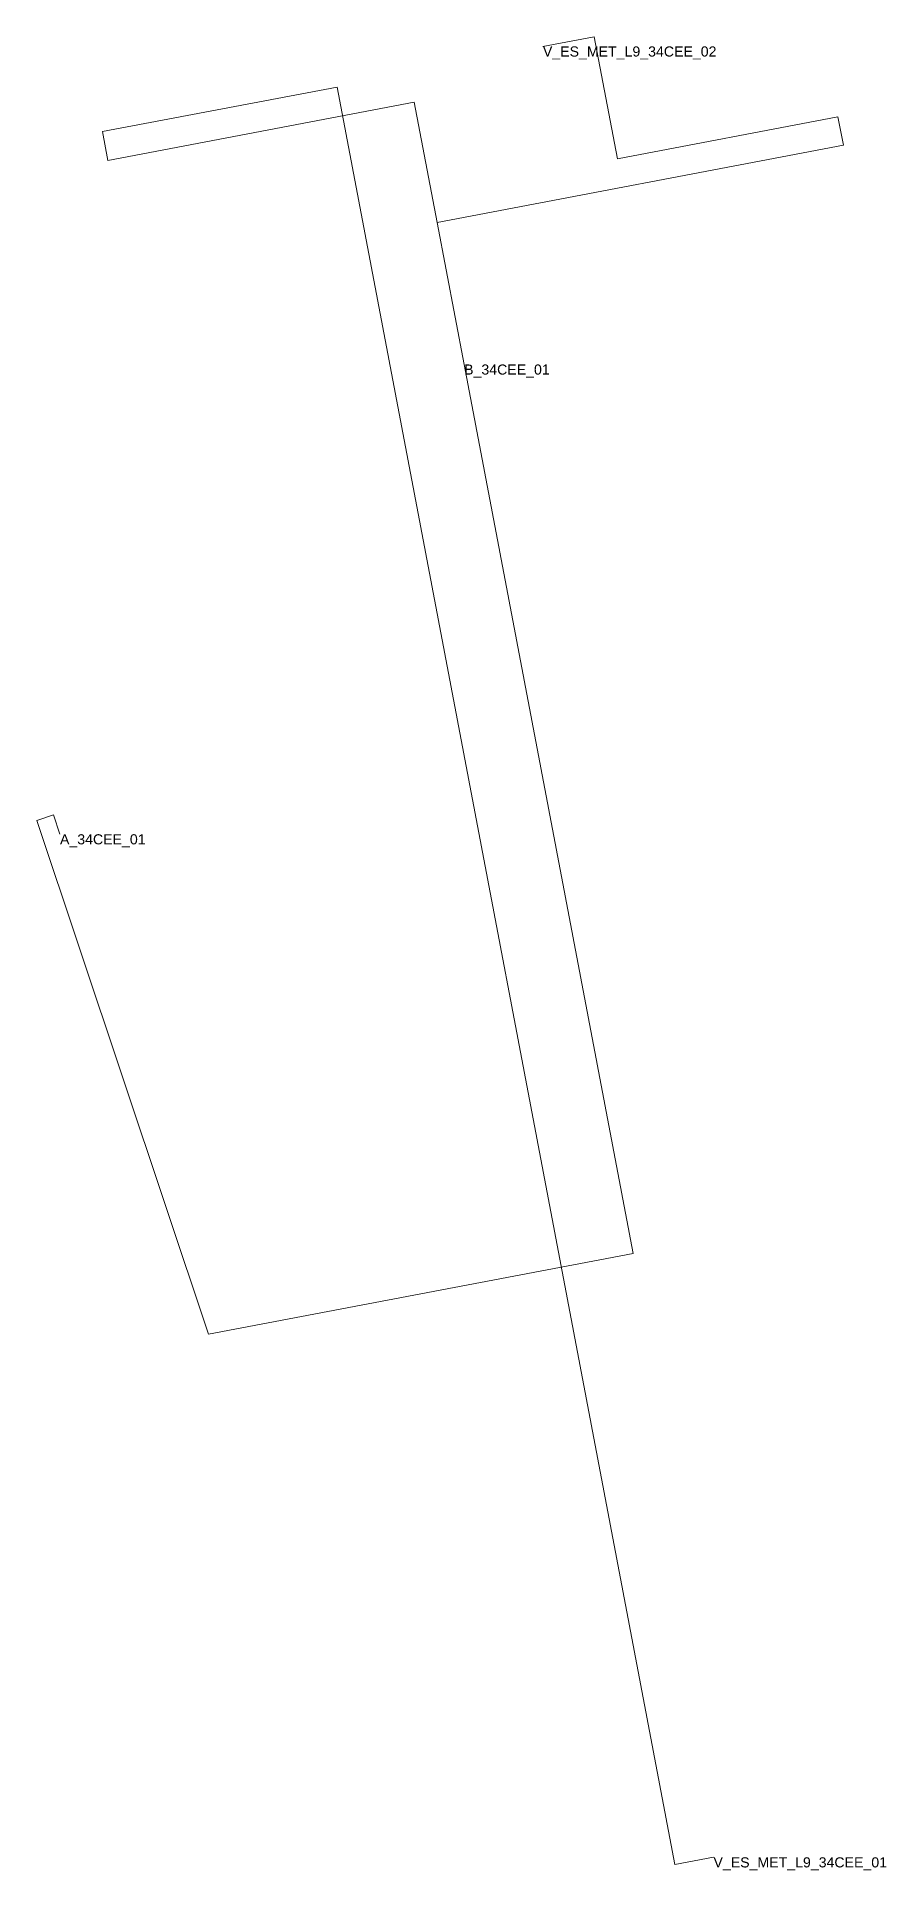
# Model space of a CAD drawing. Header units: metres. Extents: x 424101.1 to 424143.1, y 4574885.6 to 4574976.2.
import ezdxf
from ezdxf.enums import TextEntityAlignment as Align

# ---------------------------------------------------------------- set-up
doc = ezdxf.new("R2010")
doc.units = ezdxf.units.M
doc.header["$MEASUREMENT"] = 0
for name, color, linetype, lineweight, true_color in [('01_A_AccesTren_t', 40, 'Continuous', 0, 0xffd600), ('01_C_AccesExt_t', 251, 'Continuous', 0, 0x646464), ('01_I_AscensorD_l', 251, 'Continuous', 0, 0x646464), ('01_I_BarreraTarifaria_t', 251, 'Continuous', 0, 0x646464), ('01_I_HoritzontalD_l', 251, 'Continuous', 0, 0x646464)]:
    doc.layers.add(name, color=color, linetype=linetype, lineweight=lineweight, true_color=true_color)
doc.styles.add('Style-Arial', font='arial.ttf')

msp = doc.modelspace()

# ---------------------------------------------------------------- linework, layer by layer
at = {"layer": '01_I_AscensorD_l'}
for p, q in [((424140.679234, 4574972.278349, -20), (424140.945661, 4574970.875972, -10)), ((424104.310116, 4574971.549434, -20), (424104.581273, 4574970.12216, -10)), ((424101.892193, 4574937.759739), (424101.059753, 4574937.481256, -10))]:
    msp.add_line(p, q, dxfattribs=at)
at = {"layer": '01_I_HoritzontalD_l'}
for p, q in [((424120.85809, 4574967.05969, -10), (424140.945661, 4574970.875972, -10)), ((424122.192772, 4574960.034397, -10), (424120.85809, 4574967.05969, -10)), ((424102.212653, 4574936.801821), (424101.892193, 4574937.759739))]:
    msp.add_line(p, q, dxfattribs=at)
at = {"layer": '01_I_HoritzontalD_l', "flags": 128}
for points, elevation in [([(424140.679234, 4574972.278349), (424129.777012, 4574970.207117), (424128.629729, 4574976.245998), (424126.089606, 4574975.763424)], -20), ([(424134.522658, 4574886.208319), (424132.616259, 4574885.846136), (424115.915218, 4574973.754207), (424104.310116, 4574971.549434)], -17.5), ([(424120.85809, 4574967.05969), (424119.729525, 4574973.00006), (424104.581273, 4574970.12216)], -10), ([(424101.059753, 4574937.481256), (424109.557151, 4574912.080863), (424130.545562, 4574916.068251), (424122.192772, 4574960.034397)], -10)]:
    msp.add_lwpolyline(points, dxfattribs=dict(at, elevation=elevation))

# ---------------------------------------------------------------- texts
at = {"layer": '01_A_AccesTren_t', "style": 'Style-Arial'}
for s, p in [('V_ES_MET_L9_34CEE_02', (424126.089606, 4574975.763424, -20)), ('V_ES_MET_L9_34CEE_01', (424134.522658, 4574886.208319, -10))]:
    msp.add_text(s, height=0.5, dxfattribs=at).set_placement(p, align=Align.TOP_LEFT)
at = {"layer": '01_C_AccesExt_t', "style": 'Style-Arial'}
msp.add_text('A_34CEE_01', height=0.5, dxfattribs=at).set_placement((424102.212653, 4574936.801821), align=Align.TOP_LEFT)
at = {"layer": '01_I_BarreraTarifaria_t', "style": 'Style-Arial'}
msp.add_text('B_34CEE_01', height=0.5, dxfattribs=at).set_placement((424122.192772, 4574960.034397, -10), align=Align.TOP_LEFT)

doc.saveas('drawing.dxf')
